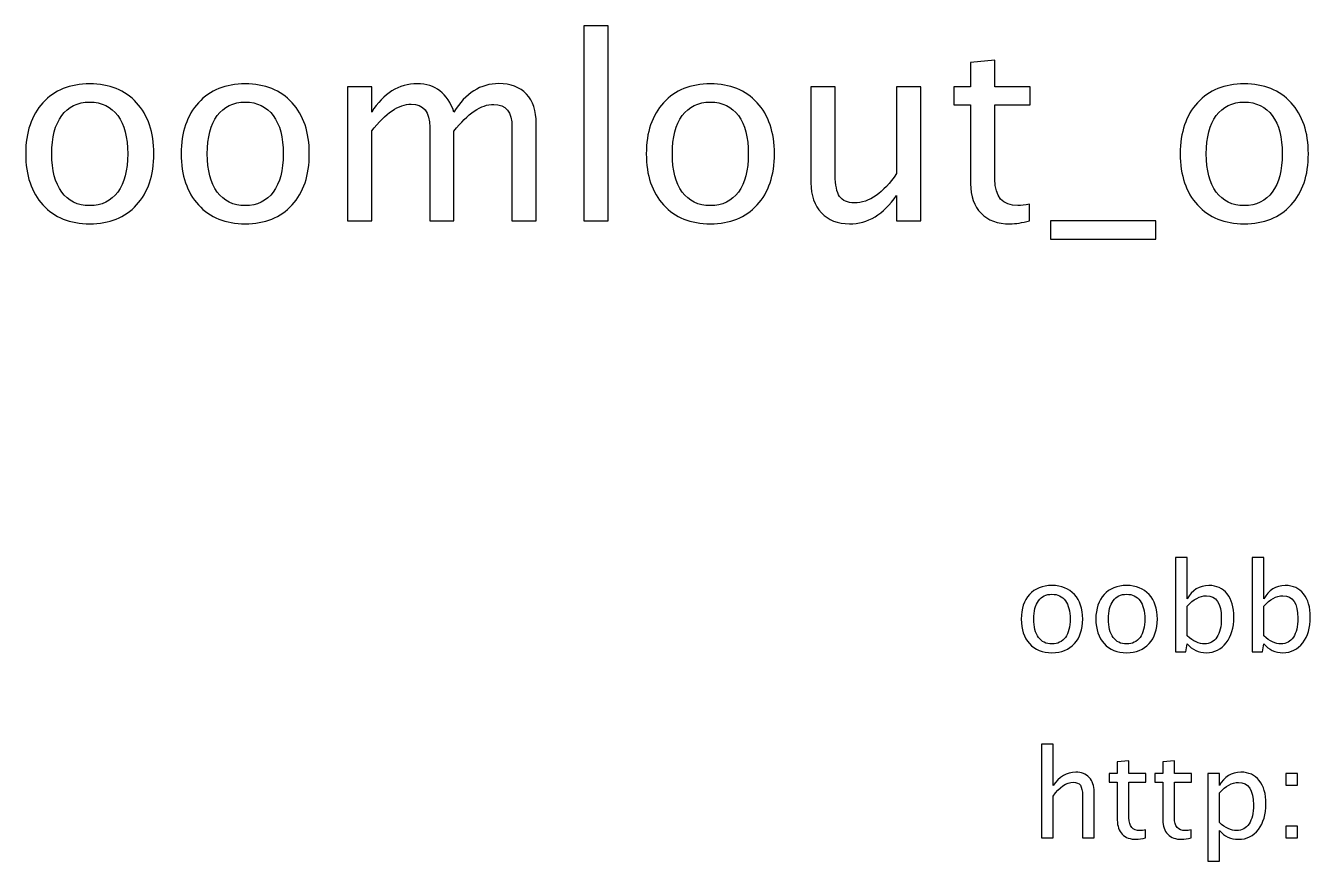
# Model space of a CAD drawing. Header units: centimetres. Extents: x -39.7 to 39.5, y 11.3 to 43.7.
# Drawn here: x -39.7 to -26.28, y 34.97 to 43.71 of the extents above; entities that cross this region are included whole.
import ezdxf

# ---------------------------------------------------------------- set-up
doc = ezdxf.new("R2010")
doc.units = ezdxf.units.CM
doc.header["$MEASUREMENT"] = 0
doc.layers.add('Layer 1', color=7, linetype='Continuous')

msp = doc.modelspace()

# ---------------------------------------------------------------- linework, layer by layer
at = {"layer": 'Layer 1'}
for points, knots in [([(-33.86835, 41.67044), (-33.86835, 41.67044), (-33.86835, 43.71037), (-33.86835, 43.71037), (-33.86835, 43.71037), (-33.86835, 43.71037), (-33.61435, 43.71037), (-33.61435, 43.71037), (-33.61435, 43.71037), (-33.61435, 43.71037), (-33.61435, 41.67044), (-33.61435, 41.67044), (-33.61435, 41.67044), (-33.61435, 41.67044), (-33.86835, 41.67044), (-33.86835, 41.67044)], [0, 0, 0, 0, 0.2, 0.2, 0.2, 0.2, 0.4, 0.4, 0.4, 0.4, 0.6, 0.6, 0.6, 0.6, 1, 1, 1, 1]), ([(-29.20905, 41.67088), (-29.28754, 41.64927), (-29.35589, 41.63869), (-29.41366, 41.63869), (-29.41366, 41.63869), (-29.54331, 41.63869), (-29.64429, 41.67573), (-29.71661, 41.74981), (-29.71661, 41.74981), (-29.78937, 41.8239), (-29.82553, 41.92664), (-29.82553, 42.0585), (-29.82553, 42.0585), (-29.82553, 42.0585), (-29.82553, 42.88223), (-29.82553, 42.88223), (-29.82553, 42.88223), (-29.82553, 42.88223), (-30.00103, 42.88223), (-30.00103, 42.88223), (-30.00103, 42.88223), (-30.00103, 42.88223), (-30.00103, 43.07273), (-30.00103, 43.07273), (-30.00103, 43.07273), (-30.00103, 43.07273), (-29.82553, 43.07273), (-29.82553, 43.07273), (-29.82553, 43.07273), (-29.82553, 43.07273), (-29.82553, 43.32629), (-29.82553, 43.32629), (-29.82553, 43.32629), (-29.82553, 43.32629), (-29.57153, 43.35054), (-29.57153, 43.35054), (-29.57153, 43.35054), (-29.57153, 43.35054), (-29.57153, 43.07273), (-29.57153, 43.07273), (-29.57153, 43.07273), (-29.57153, 43.07273), (-29.20376, 43.07273), (-29.20376, 43.07273), (-29.20376, 43.07273), (-29.20376, 43.07273), (-29.20376, 42.88223), (-29.20376, 42.88223), (-29.20376, 42.88223), (-29.20376, 42.88223), (-29.57153, 42.88223), (-29.57153, 42.88223), (-29.57153, 42.88223), (-29.57153, 42.88223), (-29.57153, 42.10436), (-29.57153, 42.10436), (-29.57153, 42.10436), (-29.57153, 41.92091), (-29.49171, 41.82919), (-29.33252, 41.82919), (-29.33252, 41.82919), (-29.29857, 41.82919), (-29.25756, 41.83492), (-29.20905, 41.84595), (-29.20905, 41.84595), (-29.20905, 41.84595), (-29.20905, 41.67088), (-29.20905, 41.67088)], [0, 0, 0, 0, 0.05555556, 0.05555556, 0.05555556, 0.05555556, 0.11111111, 0.11111111, 0.11111111, 0.11111111, 0.16666667, 0.16666667, 0.16666667, 0.16666667, 0.22222222, 0.22222222, 0.22222222, 0.22222222, 0.27777778, 0.27777778, 0.27777778, 0.27777778, 0.33333333, 0.33333333, 0.33333333, 0.33333333, 0.38888889, 0.38888889, 0.38888889, 0.38888889, 0.44444444, 0.44444444, 0.44444444, 0.44444444, 0.5, 0.5, 0.5, 0.5, 0.55555556, 0.55555556, 0.55555556, 0.55555556, 0.61111111, 0.61111111, 0.61111111, 0.61111111, 0.66666667, 0.66666667, 0.66666667, 0.66666667, 0.72222222, 0.72222222, 0.72222222, 0.72222222, 0.77777778, 0.77777778, 0.77777778, 0.77777778, 0.83333333, 0.83333333, 0.83333333, 0.83333333, 0.88888889, 0.88888889, 0.88888889, 0.88888889, 1, 1, 1, 1]), ([(-39.03124, 41.63869), (-39.23717, 41.63869), (-39.40033, 41.70439), (-39.52028, 41.8358), (-39.52028, 41.8358), (-39.64066, 41.96721), (-39.70064, 42.14581), (-39.70064, 42.37114), (-39.70064, 42.37114), (-39.70064, 42.59604), (-39.64066, 42.77419), (-39.52028, 42.90516), (-39.52028, 42.90516), (-39.40033, 43.03613), (-39.23717, 43.10183), (-39.03124, 43.10183), (-39.03124, 43.10183), (-38.82531, 43.10183), (-38.66215, 43.03613), (-38.5422, 42.90516), (-38.5422, 42.90516), (-38.42182, 42.77419), (-38.36185, 42.59604), (-38.36185, 42.37114), (-38.36185, 42.37114), (-38.36185, 42.14581), (-38.42182, 41.96721), (-38.5422, 41.8358), (-38.5422, 41.8358), (-38.66215, 41.70439), (-38.82531, 41.63869), (-39.03124, 41.63869)], [0, 0, 0, 0, 0.11111111, 0.11111111, 0.11111111, 0.11111111, 0.22222222, 0.22222222, 0.22222222, 0.22222222, 0.33333333, 0.33333333, 0.33333333, 0.33333333, 0.44444444, 0.44444444, 0.44444444, 0.44444444, 0.55555556, 0.55555556, 0.55555556, 0.55555556, 0.66666667, 0.66666667, 0.66666667, 0.66666667, 0.77777778, 0.77777778, 0.77777778, 0.77777778, 1, 1, 1, 1]), ([(-37.40582, 41.63869), (-37.61175, 41.63869), (-37.77491, 41.70439), (-37.89486, 41.8358), (-37.89486, 41.8358), (-38.01524, 41.96721), (-38.07522, 42.14581), (-38.07522, 42.37114), (-38.07522, 42.37114), (-38.07522, 42.59604), (-38.01524, 42.77419), (-37.89486, 42.90516), (-37.89486, 42.90516), (-37.77491, 43.03613), (-37.61175, 43.10183), (-37.40582, 43.10183), (-37.40582, 43.10183), (-37.19989, 43.10183), (-37.03673, 43.03613), (-36.91678, 42.90516), (-36.91678, 42.90516), (-36.7964, 42.77419), (-36.73643, 42.59604), (-36.73643, 42.37114), (-36.73643, 42.37114), (-36.73643, 42.14581), (-36.7964, 41.96721), (-36.91678, 41.8358), (-36.91678, 41.8358), (-37.03673, 41.70439), (-37.19989, 41.63869), (-37.40582, 41.63869)], [0, 0, 0, 0, 0.11111111, 0.11111111, 0.11111111, 0.11111111, 0.22222222, 0.22222222, 0.22222222, 0.22222222, 0.33333333, 0.33333333, 0.33333333, 0.33333333, 0.44444444, 0.44444444, 0.44444444, 0.44444444, 0.55555556, 0.55555556, 0.55555556, 0.55555556, 0.66666667, 0.66666667, 0.66666667, 0.66666667, 0.77777778, 0.77777778, 0.77777778, 0.77777778, 1, 1, 1, 1]), ([(-36.33867, 41.67044), (-36.33867, 41.67044), (-36.33867, 43.07273), (-36.33867, 43.07273), (-36.33867, 43.07273), (-36.33867, 43.07273), (-36.08467, 43.07273), (-36.08467, 43.07273), (-36.08467, 43.07273), (-36.08467, 43.07273), (-36.08467, 42.80771), (-36.08467, 42.80771), (-36.08467, 42.80771), (-35.96076, 43.00394), (-35.80201, 43.10183), (-35.60754, 43.10183), (-35.60754, 43.10183), (-35.42013, 43.10183), (-35.29269, 43.00394), (-35.22478, 42.80771), (-35.22478, 42.80771), (-35.10439, 43.0057), (-34.9474, 43.10448), (-34.7547, 43.10448), (-34.7547, 43.10448), (-34.63167, 43.10448), (-34.53598, 43.06832), (-34.46763, 42.99556), (-34.46763, 42.99556), (-34.39928, 42.9228), (-34.36488, 42.82094), (-34.36488, 42.68997), (-34.36488, 42.68997), (-34.36488, 42.68997), (-34.36488, 41.67044), (-34.36488, 41.67044), (-34.36488, 41.67044), (-34.36488, 41.67044), (-34.61888, 41.67044), (-34.61888, 41.67044), (-34.61888, 41.67044), (-34.61888, 41.67044), (-34.61888, 42.64807), (-34.61888, 42.64807), (-34.61888, 42.64807), (-34.61888, 42.80771), (-34.68238, 42.88752), (-34.80938, 42.88752), (-34.80938, 42.88752), (-34.94123, 42.88752), (-35.0797, 42.79448), (-35.22478, 42.60795), (-35.22478, 42.60795), (-35.22478, 42.60795), (-35.22478, 41.67044), (-35.22478, 41.67044), (-35.22478, 41.67044), (-35.22478, 41.67044), (-35.47878, 41.67044), (-35.47878, 41.67044), (-35.47878, 41.67044), (-35.47878, 41.67044), (-35.47878, 42.64896), (-35.47878, 42.64896), (-35.47878, 42.64896), (-35.47878, 42.80991), (-35.54316, 42.89017), (-35.67236, 42.89017), (-35.67236, 42.89017), (-35.80068, 42.89017), (-35.93827, 42.79668), (-36.08467, 42.60927), (-36.08467, 42.60927), (-36.08467, 42.60927), (-36.08467, 41.67044), (-36.08467, 41.67044), (-36.08467, 41.67044), (-36.08467, 41.67044), (-36.33867, 41.67044), (-36.33867, 41.67044)], [0, 0, 0, 0, 0.04761905, 0.04761905, 0.04761905, 0.04761905, 0.0952381, 0.0952381, 0.0952381, 0.0952381, 0.14285714, 0.14285714, 0.14285714, 0.14285714, 0.19047619, 0.19047619, 0.19047619, 0.19047619, 0.23809524, 0.23809524, 0.23809524, 0.23809524, 0.28571429, 0.28571429, 0.28571429, 0.28571429, 0.33333333, 0.33333333, 0.33333333, 0.33333333, 0.38095238, 0.38095238, 0.38095238, 0.38095238, 0.42857143, 0.42857143, 0.42857143, 0.42857143, 0.47619048, 0.47619048, 0.47619048, 0.47619048, 0.52380952, 0.52380952, 0.52380952, 0.52380952, 0.57142857, 0.57142857, 0.57142857, 0.57142857, 0.61904762, 0.61904762, 0.61904762, 0.61904762, 0.66666667, 0.66666667, 0.66666667, 0.66666667, 0.71428571, 0.71428571, 0.71428571, 0.71428571, 0.76190476, 0.76190476, 0.76190476, 0.76190476, 0.80952381, 0.80952381, 0.80952381, 0.80952381, 0.85714286, 0.85714286, 0.85714286, 0.85714286, 0.9047619, 0.9047619, 0.9047619, 0.9047619, 1, 1, 1, 1]), ([(-32.54544, 41.63869), (-32.75137, 41.63869), (-32.91453, 41.70439), (-33.03448, 41.8358), (-33.03448, 41.8358), (-33.15486, 41.96721), (-33.21484, 42.14581), (-33.21484, 42.37114), (-33.21484, 42.37114), (-33.21484, 42.59604), (-33.15486, 42.77419), (-33.03448, 42.90516), (-33.03448, 42.90516), (-32.91453, 43.03613), (-32.75137, 43.10183), (-32.54544, 43.10183), (-32.54544, 43.10183), (-32.33951, 43.10183), (-32.17635, 43.03613), (-32.0564, 42.90516), (-32.0564, 42.90516), (-31.93602, 42.77419), (-31.87605, 42.59604), (-31.87605, 42.37114), (-31.87605, 42.37114), (-31.87605, 42.14581), (-31.93602, 41.96721), (-32.0564, 41.8358), (-32.0564, 41.8358), (-32.17635, 41.70439), (-32.33951, 41.63869), (-32.54544, 41.63869)], [0, 0, 0, 0, 0.11111111, 0.11111111, 0.11111111, 0.11111111, 0.22222222, 0.22222222, 0.22222222, 0.22222222, 0.33333333, 0.33333333, 0.33333333, 0.33333333, 0.44444444, 0.44444444, 0.44444444, 0.44444444, 0.55555556, 0.55555556, 0.55555556, 0.55555556, 0.66666667, 0.66666667, 0.66666667, 0.66666667, 0.77777778, 0.77777778, 0.77777778, 0.77777778, 1, 1, 1, 1]), ([(-26.96539, 41.63869), (-27.17132, 41.63869), (-27.33448, 41.70439), (-27.45443, 41.8358), (-27.45443, 41.8358), (-27.57481, 41.96721), (-27.63479, 42.14581), (-27.63479, 42.37114), (-27.63479, 42.37114), (-27.63479, 42.59604), (-27.57481, 42.77419), (-27.45443, 42.90516), (-27.45443, 42.90516), (-27.33448, 43.03613), (-27.17132, 43.10183), (-26.96539, 43.10183), (-26.96539, 43.10183), (-26.75946, 43.10183), (-26.5963, 43.03613), (-26.47635, 42.90516), (-26.47635, 42.90516), (-26.35597, 42.77419), (-26.296, 42.59604), (-26.296, 42.37114), (-26.296, 42.37114), (-26.296, 42.14581), (-26.35597, 41.96721), (-26.47635, 41.8358), (-26.47635, 41.8358), (-26.5963, 41.70439), (-26.75946, 41.63869), (-26.96539, 41.63869)], [0, 0, 0, 0, 0.11111111, 0.11111111, 0.11111111, 0.11111111, 0.22222222, 0.22222222, 0.22222222, 0.22222222, 0.33333333, 0.33333333, 0.33333333, 0.33333333, 0.44444444, 0.44444444, 0.44444444, 0.44444444, 0.55555556, 0.55555556, 0.55555556, 0.55555556, 0.66666667, 0.66666667, 0.66666667, 0.66666667, 0.77777778, 0.77777778, 0.77777778, 0.77777778, 1, 1, 1, 1]), ([(-30.59987, 41.67044), (-30.59987, 41.67044), (-30.59987, 41.93414), (-30.59987, 41.93414), (-30.59987, 41.93414), (-30.73525, 41.73703), (-30.89974, 41.63869), (-31.09288, 41.63869), (-31.09288, 41.63869), (-31.21547, 41.63869), (-31.31293, 41.67705), (-31.38525, 41.75422), (-31.38525, 41.75422), (-31.45801, 41.83139), (-31.49417, 41.93502), (-31.49417, 42.06599), (-31.49417, 42.06599), (-31.49417, 42.06599), (-31.49417, 43.07273), (-31.49417, 43.07273), (-31.49417, 43.07273), (-31.49417, 43.07273), (-31.24017, 43.07273), (-31.24017, 43.07273), (-31.24017, 43.07273), (-31.24017, 43.07273), (-31.24017, 42.14889), (-31.24017, 42.14889), (-31.24017, 42.14889), (-31.24017, 42.0435), (-31.22473, 41.96898), (-31.1943, 41.92488), (-31.1943, 41.92488), (-31.16344, 41.88034), (-31.11228, 41.85829), (-31.04041, 41.85829), (-31.04041, 41.85829), (-30.88518, 41.85829), (-30.7379, 41.96016), (-30.59987, 42.16433), (-30.59987, 42.16433), (-30.59987, 42.16433), (-30.59987, 43.07273), (-30.59987, 43.07273), (-30.59987, 43.07273), (-30.59987, 43.07273), (-30.34588, 43.07273), (-30.34588, 43.07273), (-30.34588, 43.07273), (-30.34588, 43.07273), (-30.34588, 41.67044), (-30.34588, 41.67044), (-30.34588, 41.67044), (-30.34588, 41.67044), (-30.59987, 41.67044), (-30.59987, 41.67044)], [0, 0, 0, 0, 0.06666667, 0.06666667, 0.06666667, 0.06666667, 0.13333333, 0.13333333, 0.13333333, 0.13333333, 0.2, 0.2, 0.2, 0.2, 0.26666667, 0.26666667, 0.26666667, 0.26666667, 0.33333333, 0.33333333, 0.33333333, 0.33333333, 0.4, 0.4, 0.4, 0.4, 0.46666667, 0.46666667, 0.46666667, 0.46666667, 0.53333333, 0.53333333, 0.53333333, 0.53333333, 0.6, 0.6, 0.6, 0.6, 0.66666667, 0.66666667, 0.66666667, 0.66666667, 0.73333333, 0.73333333, 0.73333333, 0.73333333, 0.8, 0.8, 0.8, 0.8, 0.86666667, 0.86666667, 0.86666667, 0.86666667, 1, 1, 1, 1]), ([(-39.03168, 41.82919), (-38.906, 41.82919), (-38.80811, 41.87637), (-38.73844, 41.97118), (-38.73844, 41.97118), (-38.6692, 42.06555), (-38.63437, 42.19917), (-38.63437, 42.37114), (-38.63437, 42.37114), (-38.63437, 42.54268), (-38.6692, 42.67586), (-38.73844, 42.77022), (-38.73844, 42.77022), (-38.80811, 42.86415), (-38.906, 42.91133), (-39.03168, 42.91133), (-39.03168, 42.91133), (-39.1578, 42.91133), (-39.25569, 42.86415), (-39.32449, 42.77022), (-39.32449, 42.77022), (-39.39372, 42.67586), (-39.42811, 42.54268), (-39.42811, 42.37114), (-39.42811, 42.37114), (-39.42811, 42.19917), (-39.39372, 42.06555), (-39.32449, 41.97118), (-39.32449, 41.97118), (-39.25569, 41.87637), (-39.1578, 41.82919), (-39.03168, 41.82919)], [0, 0, 0, 0, 0.11111111, 0.11111111, 0.11111111, 0.11111111, 0.22222222, 0.22222222, 0.22222222, 0.22222222, 0.33333333, 0.33333333, 0.33333333, 0.33333333, 0.44444444, 0.44444444, 0.44444444, 0.44444444, 0.55555556, 0.55555556, 0.55555556, 0.55555556, 0.66666667, 0.66666667, 0.66666667, 0.66666667, 0.77777778, 0.77777778, 0.77777778, 0.77777778, 1, 1, 1, 1]), ([(-37.40626, 41.82919), (-37.28058, 41.82919), (-37.18269, 41.87637), (-37.11302, 41.97118), (-37.11302, 41.97118), (-37.04378, 42.06555), (-37.00895, 42.19917), (-37.00895, 42.37114), (-37.00895, 42.37114), (-37.00895, 42.54268), (-37.04378, 42.67586), (-37.11302, 42.77022), (-37.11302, 42.77022), (-37.18269, 42.86415), (-37.28058, 42.91133), (-37.40626, 42.91133), (-37.40626, 42.91133), (-37.53238, 42.91133), (-37.63027, 42.86415), (-37.69907, 42.77022), (-37.69907, 42.77022), (-37.7683, 42.67586), (-37.80269, 42.54268), (-37.80269, 42.37114), (-37.80269, 42.37114), (-37.80269, 42.19917), (-37.7683, 42.06555), (-37.69907, 41.97118), (-37.69907, 41.97118), (-37.63027, 41.87637), (-37.53238, 41.82919), (-37.40626, 41.82919)], [0, 0, 0, 0, 0.11111111, 0.11111111, 0.11111111, 0.11111111, 0.22222222, 0.22222222, 0.22222222, 0.22222222, 0.33333333, 0.33333333, 0.33333333, 0.33333333, 0.44444444, 0.44444444, 0.44444444, 0.44444444, 0.55555556, 0.55555556, 0.55555556, 0.55555556, 0.66666667, 0.66666667, 0.66666667, 0.66666667, 0.77777778, 0.77777778, 0.77777778, 0.77777778, 1, 1, 1, 1]), ([(-32.54588, 41.82919), (-32.4202, 41.82919), (-32.32231, 41.87637), (-32.25264, 41.97118), (-32.25264, 41.97118), (-32.1834, 42.06555), (-32.14857, 42.19917), (-32.14857, 42.37114), (-32.14857, 42.37114), (-32.14857, 42.54268), (-32.1834, 42.67586), (-32.25264, 42.77022), (-32.25264, 42.77022), (-32.32231, 42.86415), (-32.4202, 42.91133), (-32.54588, 42.91133), (-32.54588, 42.91133), (-32.672, 42.91133), (-32.76989, 42.86415), (-32.83869, 42.77022), (-32.83869, 42.77022), (-32.90792, 42.67586), (-32.94231, 42.54268), (-32.94231, 42.37114), (-32.94231, 42.37114), (-32.94231, 42.19917), (-32.90792, 42.06555), (-32.83869, 41.97118), (-32.83869, 41.97118), (-32.76989, 41.87637), (-32.672, 41.82919), (-32.54588, 41.82919)], [0, 0, 0, 0, 0.11111111, 0.11111111, 0.11111111, 0.11111111, 0.22222222, 0.22222222, 0.22222222, 0.22222222, 0.33333333, 0.33333333, 0.33333333, 0.33333333, 0.44444444, 0.44444444, 0.44444444, 0.44444444, 0.55555556, 0.55555556, 0.55555556, 0.55555556, 0.66666667, 0.66666667, 0.66666667, 0.66666667, 0.77777778, 0.77777778, 0.77777778, 0.77777778, 1, 1, 1, 1]), ([(-26.96583, 41.82919), (-26.84015, 41.82919), (-26.74226, 41.87637), (-26.67259, 41.97118), (-26.67259, 41.97118), (-26.60335, 42.06555), (-26.56852, 42.19917), (-26.56852, 42.37114), (-26.56852, 42.37114), (-26.56852, 42.54268), (-26.60335, 42.67586), (-26.67259, 42.77022), (-26.67259, 42.77022), (-26.74226, 42.86415), (-26.84015, 42.91133), (-26.96583, 42.91133), (-26.96583, 42.91133), (-27.09195, 42.91133), (-27.18984, 42.86415), (-27.25864, 42.77022), (-27.25864, 42.77022), (-27.32787, 42.67586), (-27.36226, 42.54268), (-27.36226, 42.37114), (-27.36226, 42.37114), (-27.36226, 42.19917), (-27.32787, 42.06555), (-27.25864, 41.97118), (-27.25864, 41.97118), (-27.18984, 41.87637), (-27.09195, 41.82919), (-26.96583, 41.82919)], [0, 0, 0, 0, 0.11111111, 0.11111111, 0.11111111, 0.11111111, 0.22222222, 0.22222222, 0.22222222, 0.22222222, 0.33333333, 0.33333333, 0.33333333, 0.33333333, 0.44444444, 0.44444444, 0.44444444, 0.44444444, 0.55555556, 0.55555556, 0.55555556, 0.55555556, 0.66666667, 0.66666667, 0.66666667, 0.66666667, 0.77777778, 0.77777778, 0.77777778, 0.77777778, 1, 1, 1, 1]), ([(-28.98945, 41.47994), (-28.98945, 41.47994), (-28.98945, 41.67044), (-28.98945, 41.67044), (-28.98945, 41.67044), (-28.98945, 41.67044), (-27.88878, 41.67044), (-27.88878, 41.67044), (-27.88878, 41.67044), (-27.88878, 41.67044), (-27.88878, 41.47994), (-27.88878, 41.47994), (-27.88878, 41.47994), (-27.88878, 41.47994), (-28.98945, 41.47994), (-28.98945, 41.47994)], [0, 0, 0, 0, 0.2, 0.2, 0.2, 0.2, 0.4, 0.4, 0.4, 0.4, 0.6, 0.6, 0.6, 0.6, 1, 1, 1, 1]), ([(-27.68315, 37.16282), (-27.68315, 37.16282), (-27.68315, 38.14961), (-27.68315, 38.14961), (-27.68315, 38.14961), (-27.68315, 38.14961), (-27.56123, 38.14961), (-27.56123, 38.14961), (-27.56123, 38.14961), (-27.56123, 38.14961), (-27.56123, 37.71633), (-27.56123, 37.71633), (-27.56123, 37.71633), (-27.51128, 37.81052), (-27.43613, 37.85751), (-27.33602, 37.85751), (-27.33602, 37.85751), (-27.25495, 37.85751), (-27.19124, 37.82809), (-27.14467, 37.76903), (-27.14467, 37.76903), (-27.0981, 37.70998), (-27.07482, 37.62933), (-27.07482, 37.5271), (-27.07482, 37.5271), (-27.07482, 37.41576), (-27.10128, 37.3258), (-27.15398, 37.25765), (-27.15398, 37.25765), (-27.20669, 37.18928), (-27.27611, 37.1552), (-27.36205, 37.1552), (-27.36205, 37.1552), (-27.44185, 37.1552), (-27.50831, 37.18568), (-27.56123, 37.24685), (-27.56123, 37.24685), (-27.56123, 37.24685), (-27.57605, 37.16282), (-27.57605, 37.16282), (-27.57605, 37.16282), (-27.57605, 37.16282), (-27.68315, 37.16282), (-27.68315, 37.16282)], [0, 0, 0, 0, 0.08333333, 0.08333333, 0.08333333, 0.08333333, 0.16666667, 0.16666667, 0.16666667, 0.16666667, 0.25, 0.25, 0.25, 0.25, 0.33333333, 0.33333333, 0.33333333, 0.33333333, 0.41666667, 0.41666667, 0.41666667, 0.41666667, 0.5, 0.5, 0.5, 0.5, 0.58333333, 0.58333333, 0.58333333, 0.58333333, 0.66666667, 0.66666667, 0.66666667, 0.66666667, 0.75, 0.75, 0.75, 0.75, 0.83333333, 0.83333333, 0.83333333, 0.83333333, 1, 1, 1, 1]), ([(-26.8839, 37.16282), (-26.8839, 37.16282), (-26.8839, 38.14961), (-26.8839, 38.14961), (-26.8839, 38.14961), (-26.8839, 38.14961), (-26.76198, 38.14961), (-26.76198, 38.14961), (-26.76198, 38.14961), (-26.76198, 38.14961), (-26.76198, 37.71633), (-26.76198, 37.71633), (-26.76198, 37.71633), (-26.71203, 37.81052), (-26.63688, 37.85751), (-26.53677, 37.85751), (-26.53677, 37.85751), (-26.4557, 37.85751), (-26.39199, 37.82809), (-26.34542, 37.76903), (-26.34542, 37.76903), (-26.29885, 37.70998), (-26.27557, 37.62933), (-26.27557, 37.5271), (-26.27557, 37.5271), (-26.27557, 37.41576), (-26.30203, 37.3258), (-26.35473, 37.25765), (-26.35473, 37.25765), (-26.40744, 37.18928), (-26.47686, 37.1552), (-26.5628, 37.1552), (-26.5628, 37.1552), (-26.6426, 37.1552), (-26.70906, 37.18568), (-26.76198, 37.24685), (-26.76198, 37.24685), (-26.76198, 37.24685), (-26.7768, 37.16282), (-26.7768, 37.16282), (-26.7768, 37.16282), (-26.7768, 37.16282), (-26.8839, 37.16282), (-26.8839, 37.16282)], [0, 0, 0, 0, 0.08333333, 0.08333333, 0.08333333, 0.08333333, 0.16666667, 0.16666667, 0.16666667, 0.16666667, 0.25, 0.25, 0.25, 0.25, 0.33333333, 0.33333333, 0.33333333, 0.33333333, 0.41666667, 0.41666667, 0.41666667, 0.41666667, 0.5, 0.5, 0.5, 0.5, 0.58333333, 0.58333333, 0.58333333, 0.58333333, 0.66666667, 0.66666667, 0.66666667, 0.66666667, 0.75, 0.75, 0.75, 0.75, 0.83333333, 0.83333333, 0.83333333, 0.83333333, 1, 1, 1, 1]), ([(-28.97558, 37.1552), (-29.07443, 37.1552), (-29.15274, 37.18674), (-29.21032, 37.24982), (-29.21032, 37.24982), (-29.2681, 37.31289), (-29.29689, 37.39862), (-29.29689, 37.50678), (-29.29689, 37.50678), (-29.29689, 37.61473), (-29.2681, 37.70024), (-29.21032, 37.76311), (-29.21032, 37.76311), (-29.15274, 37.82597), (-29.07443, 37.85751), (-28.97558, 37.85751), (-28.97558, 37.85751), (-28.87673, 37.85751), (-28.79841, 37.82597), (-28.74084, 37.76311), (-28.74084, 37.76311), (-28.68306, 37.70024), (-28.65427, 37.61473), (-28.65427, 37.50678), (-28.65427, 37.50678), (-28.65427, 37.39862), (-28.68306, 37.31289), (-28.74084, 37.24982), (-28.74084, 37.24982), (-28.79841, 37.18674), (-28.87673, 37.1552), (-28.97558, 37.1552)], [0, 0, 0, 0, 0.11111111, 0.11111111, 0.11111111, 0.11111111, 0.22222222, 0.22222222, 0.22222222, 0.22222222, 0.33333333, 0.33333333, 0.33333333, 0.33333333, 0.44444444, 0.44444444, 0.44444444, 0.44444444, 0.55555556, 0.55555556, 0.55555556, 0.55555556, 0.66666667, 0.66666667, 0.66666667, 0.66666667, 0.77777778, 0.77777778, 0.77777778, 0.77777778, 1, 1, 1, 1]), ([(-28.97579, 37.24664), (-28.91547, 37.24664), (-28.86848, 37.26929), (-28.83503, 37.3148), (-28.83503, 37.3148), (-28.8018, 37.36009), (-28.78508, 37.42423), (-28.78508, 37.50678), (-28.78508, 37.50678), (-28.78508, 37.58912), (-28.8018, 37.65304), (-28.83503, 37.69834), (-28.83503, 37.69834), (-28.86848, 37.74342), (-28.91547, 37.76607), (-28.97579, 37.76607), (-28.97579, 37.76607), (-29.03633, 37.76607), (-29.08332, 37.74342), (-29.11634, 37.69834), (-29.11634, 37.69834), (-29.14957, 37.65304), (-29.16608, 37.58912), (-29.16608, 37.50678), (-29.16608, 37.50678), (-29.16608, 37.42423), (-29.14957, 37.36009), (-29.11634, 37.3148), (-29.11634, 37.3148), (-29.08332, 37.26929), (-29.03633, 37.24664), (-28.97579, 37.24664)], [0, 0, 0, 0, 0.11111111, 0.11111111, 0.11111111, 0.11111111, 0.22222222, 0.22222222, 0.22222222, 0.22222222, 0.33333333, 0.33333333, 0.33333333, 0.33333333, 0.44444444, 0.44444444, 0.44444444, 0.44444444, 0.55555556, 0.55555556, 0.55555556, 0.55555556, 0.66666667, 0.66666667, 0.66666667, 0.66666667, 0.77777778, 0.77777778, 0.77777778, 0.77777778, 1, 1, 1, 1]), ([(-28.19538, 37.1552), (-28.29423, 37.1552), (-28.37254, 37.18674), (-28.43012, 37.24982), (-28.43012, 37.24982), (-28.4879, 37.31289), (-28.51669, 37.39862), (-28.51669, 37.50678), (-28.51669, 37.50678), (-28.51669, 37.61473), (-28.4879, 37.70024), (-28.43012, 37.76311), (-28.43012, 37.76311), (-28.37254, 37.82597), (-28.29423, 37.85751), (-28.19538, 37.85751), (-28.19538, 37.85751), (-28.09653, 37.85751), (-28.01821, 37.82597), (-27.96064, 37.76311), (-27.96064, 37.76311), (-27.90286, 37.70024), (-27.87407, 37.61473), (-27.87407, 37.50678), (-27.87407, 37.50678), (-27.87407, 37.39862), (-27.90286, 37.31289), (-27.96064, 37.24982), (-27.96064, 37.24982), (-28.01821, 37.18674), (-28.09653, 37.1552), (-28.19538, 37.1552)], [0, 0, 0, 0, 0.11111111, 0.11111111, 0.11111111, 0.11111111, 0.22222222, 0.22222222, 0.22222222, 0.22222222, 0.33333333, 0.33333333, 0.33333333, 0.33333333, 0.44444444, 0.44444444, 0.44444444, 0.44444444, 0.55555556, 0.55555556, 0.55555556, 0.55555556, 0.66666667, 0.66666667, 0.66666667, 0.66666667, 0.77777778, 0.77777778, 0.77777778, 0.77777778, 1, 1, 1, 1]), ([(-28.19559, 37.24664), (-28.13527, 37.24664), (-28.08828, 37.26929), (-28.05483, 37.3148), (-28.05483, 37.3148), (-28.0216, 37.36009), (-28.00488, 37.42423), (-28.00488, 37.50678), (-28.00488, 37.50678), (-28.00488, 37.58912), (-28.0216, 37.65304), (-28.05483, 37.69834), (-28.05483, 37.69834), (-28.08828, 37.74342), (-28.13527, 37.76607), (-28.19559, 37.76607), (-28.19559, 37.76607), (-28.25613, 37.76607), (-28.30312, 37.74342), (-28.33614, 37.69834), (-28.33614, 37.69834), (-28.36937, 37.65304), (-28.38588, 37.58912), (-28.38588, 37.50678), (-28.38588, 37.50678), (-28.38588, 37.42423), (-28.36937, 37.36009), (-28.33614, 37.3148), (-28.33614, 37.3148), (-28.30312, 37.26929), (-28.25613, 37.24664), (-28.19559, 37.24664)], [0, 0, 0, 0, 0.11111111, 0.11111111, 0.11111111, 0.11111111, 0.22222222, 0.22222222, 0.22222222, 0.22222222, 0.33333333, 0.33333333, 0.33333333, 0.33333333, 0.44444444, 0.44444444, 0.44444444, 0.44444444, 0.55555556, 0.55555556, 0.55555556, 0.55555556, 0.66666667, 0.66666667, 0.66666667, 0.66666667, 0.77777778, 0.77777778, 0.77777778, 0.77777778, 1, 1, 1, 1]), ([(-27.56123, 37.33088), (-27.49836, 37.27479), (-27.43846, 37.24664), (-27.38152, 37.24664), (-27.38152, 37.24664), (-27.32543, 37.24664), (-27.28204, 37.27014), (-27.25156, 37.31691), (-27.25156, 37.31691), (-27.22087, 37.36369), (-27.20563, 37.42952), (-27.20563, 37.51461), (-27.20563, 37.51461), (-27.20563, 37.67209), (-27.2577, 37.75083), (-27.36184, 37.75083), (-27.36184, 37.75083), (-27.43, 37.75083), (-27.49646, 37.714), (-27.56123, 37.64013), (-27.56123, 37.64013), (-27.56123, 37.64013), (-27.56123, 37.33088), (-27.56123, 37.33088)], [0, 0, 0, 0, 0.14285714, 0.14285714, 0.14285714, 0.14285714, 0.28571429, 0.28571429, 0.28571429, 0.28571429, 0.42857143, 0.42857143, 0.42857143, 0.42857143, 0.57142857, 0.57142857, 0.57142857, 0.57142857, 0.71428571, 0.71428571, 0.71428571, 0.71428571, 1, 1, 1, 1]), ([(-26.76198, 37.33088), (-26.69911, 37.27479), (-26.63921, 37.24664), (-26.58227, 37.24664), (-26.58227, 37.24664), (-26.52618, 37.24664), (-26.48279, 37.27014), (-26.45231, 37.31691), (-26.45231, 37.31691), (-26.42162, 37.36369), (-26.40638, 37.42952), (-26.40638, 37.51461), (-26.40638, 37.51461), (-26.40638, 37.67209), (-26.45845, 37.75083), (-26.56259, 37.75083), (-26.56259, 37.75083), (-26.63075, 37.75083), (-26.69721, 37.714), (-26.76198, 37.64013), (-26.76198, 37.64013), (-26.76198, 37.64013), (-26.76198, 37.33088), (-26.76198, 37.33088)], [0, 0, 0, 0, 0.14285714, 0.14285714, 0.14285714, 0.14285714, 0.28571429, 0.28571429, 0.28571429, 0.28571429, 0.42857143, 0.42857143, 0.42857143, 0.42857143, 0.57142857, 0.57142857, 0.57142857, 0.57142857, 0.71428571, 0.71428571, 0.71428571, 0.71428571, 1, 1, 1, 1]), ([(-29.08567, 35.21887), (-29.08567, 35.21887), (-29.08567, 36.19804), (-29.08567, 36.19804), (-29.08567, 36.19804), (-29.08567, 36.19804), (-28.96375, 36.19804), (-28.96375, 36.19804), (-28.96375, 36.19804), (-28.96375, 36.19804), (-28.96375, 35.76476), (-28.96375, 35.76476), (-28.96375, 35.76476), (-28.89919, 35.85895), (-28.82003, 35.90594), (-28.72647, 35.90594), (-28.72647, 35.90594), (-28.66763, 35.90594), (-28.62085, 35.88753), (-28.58635, 35.85048), (-28.58635, 35.85048), (-28.55185, 35.81365), (-28.53449, 35.76391), (-28.53449, 35.70168), (-28.53449, 35.70168), (-28.53449, 35.70168), (-28.53449, 35.21887), (-28.53449, 35.21887), (-28.53449, 35.21887), (-28.53449, 35.21887), (-28.65641, 35.21887), (-28.65641, 35.21887), (-28.65641, 35.21887), (-28.65641, 35.21887), (-28.65641, 35.66189), (-28.65641, 35.66189), (-28.65641, 35.66189), (-28.65641, 35.71184), (-28.66382, 35.7474), (-28.67842, 35.76857), (-28.67842, 35.76857), (-28.69324, 35.78995), (-28.71758, 35.80053), (-28.75166, 35.80053), (-28.75166, 35.80053), (-28.82659, 35.80053), (-28.89729, 35.75164), (-28.96375, 35.65385), (-28.96375, 35.65385), (-28.96375, 35.65385), (-28.96375, 35.21887), (-28.96375, 35.21887), (-28.96375, 35.21887), (-28.96375, 35.21887), (-29.08567, 35.21887), (-29.08567, 35.21887)], [0, 0, 0, 0, 0.06666667, 0.06666667, 0.06666667, 0.06666667, 0.13333333, 0.13333333, 0.13333333, 0.13333333, 0.2, 0.2, 0.2, 0.2, 0.26666667, 0.26666667, 0.26666667, 0.26666667, 0.33333333, 0.33333333, 0.33333333, 0.33333333, 0.4, 0.4, 0.4, 0.4, 0.46666667, 0.46666667, 0.46666667, 0.46666667, 0.53333333, 0.53333333, 0.53333333, 0.53333333, 0.6, 0.6, 0.6, 0.6, 0.66666667, 0.66666667, 0.66666667, 0.66666667, 0.73333333, 0.73333333, 0.73333333, 0.73333333, 0.8, 0.8, 0.8, 0.8, 0.86666667, 0.86666667, 0.86666667, 0.86666667, 1, 1, 1, 1]), ([(-27.99643, 35.21908), (-28.03411, 35.20871), (-28.06691, 35.20363), (-28.09464, 35.20363), (-28.09464, 35.20363), (-28.15687, 35.20363), (-28.20534, 35.22141), (-28.24006, 35.25697), (-28.24006, 35.25697), (-28.27498, 35.29253), (-28.29234, 35.34185), (-28.29234, 35.40514), (-28.29234, 35.40514), (-28.29234, 35.40514), (-28.29234, 35.80053), (-28.29234, 35.80053), (-28.29234, 35.80053), (-28.29234, 35.80053), (-28.37658, 35.80053), (-28.37658, 35.80053), (-28.37658, 35.80053), (-28.37658, 35.80053), (-28.37658, 35.89197), (-28.37658, 35.89197), (-28.37658, 35.89197), (-28.37658, 35.89197), (-28.29234, 35.89197), (-28.29234, 35.89197), (-28.29234, 35.89197), (-28.29234, 35.89197), (-28.29234, 36.01368), (-28.29234, 36.01368), (-28.29234, 36.01368), (-28.29234, 36.01368), (-28.17042, 36.02532), (-28.17042, 36.02532), (-28.17042, 36.02532), (-28.17042, 36.02532), (-28.17042, 35.89197), (-28.17042, 35.89197), (-28.17042, 35.89197), (-28.17042, 35.89197), (-27.99389, 35.89197), (-27.99389, 35.89197), (-27.99389, 35.89197), (-27.99389, 35.89197), (-27.99389, 35.80053), (-27.99389, 35.80053), (-27.99389, 35.80053), (-27.99389, 35.80053), (-28.17042, 35.80053), (-28.17042, 35.80053), (-28.17042, 35.80053), (-28.17042, 35.80053), (-28.17042, 35.42715), (-28.17042, 35.42715), (-28.17042, 35.42715), (-28.17042, 35.3391), (-28.13211, 35.29507), (-28.0557, 35.29507), (-28.0557, 35.29507), (-28.0394, 35.29507), (-28.01971, 35.29782), (-27.99643, 35.30311), (-27.99643, 35.30311), (-27.99643, 35.30311), (-27.99643, 35.21908), (-27.99643, 35.21908)], [0, 0, 0, 0, 0.05555556, 0.05555556, 0.05555556, 0.05555556, 0.11111111, 0.11111111, 0.11111111, 0.11111111, 0.16666667, 0.16666667, 0.16666667, 0.16666667, 0.22222222, 0.22222222, 0.22222222, 0.22222222, 0.27777778, 0.27777778, 0.27777778, 0.27777778, 0.33333333, 0.33333333, 0.33333333, 0.33333333, 0.38888889, 0.38888889, 0.38888889, 0.38888889, 0.44444444, 0.44444444, 0.44444444, 0.44444444, 0.5, 0.5, 0.5, 0.5, 0.55555556, 0.55555556, 0.55555556, 0.55555556, 0.61111111, 0.61111111, 0.61111111, 0.61111111, 0.66666667, 0.66666667, 0.66666667, 0.66666667, 0.72222222, 0.72222222, 0.72222222, 0.72222222, 0.77777778, 0.77777778, 0.77777778, 0.77777778, 0.83333333, 0.83333333, 0.83333333, 0.83333333, 0.88888889, 0.88888889, 0.88888889, 0.88888889, 1, 1, 1, 1]), ([(-27.52145, 35.21908), (-27.55913, 35.20871), (-27.59193, 35.20363), (-27.61966, 35.20363), (-27.61966, 35.20363), (-27.68189, 35.20363), (-27.73036, 35.22141), (-27.76508, 35.25697), (-27.76508, 35.25697), (-27.8, 35.29253), (-27.81736, 35.34185), (-27.81736, 35.40514), (-27.81736, 35.40514), (-27.81736, 35.40514), (-27.81736, 35.80053), (-27.81736, 35.80053), (-27.81736, 35.80053), (-27.81736, 35.80053), (-27.9016, 35.80053), (-27.9016, 35.80053), (-27.9016, 35.80053), (-27.9016, 35.80053), (-27.9016, 35.89197), (-27.9016, 35.89197), (-27.9016, 35.89197), (-27.9016, 35.89197), (-27.81736, 35.89197), (-27.81736, 35.89197), (-27.81736, 35.89197), (-27.81736, 35.89197), (-27.81736, 36.01368), (-27.81736, 36.01368), (-27.81736, 36.01368), (-27.81736, 36.01368), (-27.69544, 36.02532), (-27.69544, 36.02532), (-27.69544, 36.02532), (-27.69544, 36.02532), (-27.69544, 35.89197), (-27.69544, 35.89197), (-27.69544, 35.89197), (-27.69544, 35.89197), (-27.51891, 35.89197), (-27.51891, 35.89197), (-27.51891, 35.89197), (-27.51891, 35.89197), (-27.51891, 35.80053), (-27.51891, 35.80053), (-27.51891, 35.80053), (-27.51891, 35.80053), (-27.69544, 35.80053), (-27.69544, 35.80053), (-27.69544, 35.80053), (-27.69544, 35.80053), (-27.69544, 35.42715), (-27.69544, 35.42715), (-27.69544, 35.42715), (-27.69544, 35.3391), (-27.65713, 35.29507), (-27.58072, 35.29507), (-27.58072, 35.29507), (-27.56442, 35.29507), (-27.54473, 35.29782), (-27.52145, 35.30311), (-27.52145, 35.30311), (-27.52145, 35.30311), (-27.52145, 35.21908), (-27.52145, 35.21908)], [0, 0, 0, 0, 0.05555556, 0.05555556, 0.05555556, 0.05555556, 0.11111111, 0.11111111, 0.11111111, 0.11111111, 0.16666667, 0.16666667, 0.16666667, 0.16666667, 0.22222222, 0.22222222, 0.22222222, 0.22222222, 0.27777778, 0.27777778, 0.27777778, 0.27777778, 0.33333333, 0.33333333, 0.33333333, 0.33333333, 0.38888889, 0.38888889, 0.38888889, 0.38888889, 0.44444444, 0.44444444, 0.44444444, 0.44444444, 0.5, 0.5, 0.5, 0.5, 0.55555556, 0.55555556, 0.55555556, 0.55555556, 0.61111111, 0.61111111, 0.61111111, 0.61111111, 0.66666667, 0.66666667, 0.66666667, 0.66666667, 0.72222222, 0.72222222, 0.72222222, 0.72222222, 0.77777778, 0.77777778, 0.77777778, 0.77777778, 0.83333333, 0.83333333, 0.83333333, 0.83333333, 0.88888889, 0.88888889, 0.88888889, 0.88888889, 1, 1, 1, 1]), ([(-27.34746, 34.97376), (-27.34746, 34.97376), (-27.34746, 35.89197), (-27.34746, 35.89197), (-27.34746, 35.89197), (-27.34746, 35.89197), (-27.22554, 35.89197), (-27.22554, 35.89197), (-27.22554, 35.89197), (-27.22554, 35.89197), (-27.22554, 35.76476), (-27.22554, 35.76476), (-27.22554, 35.76476), (-27.17559, 35.85895), (-27.10044, 35.90594), (-27.00033, 35.90594), (-27.00033, 35.90594), (-26.91926, 35.90594), (-26.85555, 35.87652), (-26.80898, 35.81746), (-26.80898, 35.81746), (-26.76241, 35.75841), (-26.73913, 35.67776), (-26.73913, 35.57553), (-26.73913, 35.57553), (-26.73913, 35.46419), (-26.76559, 35.37423), (-26.81829, 35.30608), (-26.81829, 35.30608), (-26.871, 35.23771), (-26.94042, 35.20363), (-27.02636, 35.20363), (-27.02636, 35.20363), (-27.10616, 35.20363), (-27.17262, 35.23411), (-27.22554, 35.29528), (-27.22554, 35.29528), (-27.22554, 35.29528), (-27.22554, 34.97376), (-27.22554, 34.97376), (-27.22554, 34.97376), (-27.22554, 34.97376), (-27.34746, 34.97376), (-27.34746, 34.97376)], [0, 0, 0, 0, 0.08333333, 0.08333333, 0.08333333, 0.08333333, 0.16666667, 0.16666667, 0.16666667, 0.16666667, 0.25, 0.25, 0.25, 0.25, 0.33333333, 0.33333333, 0.33333333, 0.33333333, 0.41666667, 0.41666667, 0.41666667, 0.41666667, 0.5, 0.5, 0.5, 0.5, 0.58333333, 0.58333333, 0.58333333, 0.58333333, 0.66666667, 0.66666667, 0.66666667, 0.66666667, 0.75, 0.75, 0.75, 0.75, 0.83333333, 0.83333333, 0.83333333, 0.83333333, 1, 1, 1, 1]), ([(-26.53043, 35.77005), (-26.53043, 35.77005), (-26.53043, 35.89197), (-26.53043, 35.89197), (-26.53043, 35.89197), (-26.53043, 35.89197), (-26.40851, 35.89197), (-26.40851, 35.89197), (-26.40851, 35.89197), (-26.40851, 35.89197), (-26.40851, 35.77005), (-26.40851, 35.77005), (-26.40851, 35.77005), (-26.40851, 35.77005), (-26.53043, 35.77005), (-26.53043, 35.77005)], [0, 0, 0, 0, 0.2, 0.2, 0.2, 0.2, 0.4, 0.4, 0.4, 0.4, 0.6, 0.6, 0.6, 0.6, 1, 1, 1, 1]), ([(-27.22554, 35.37931), (-27.16267, 35.32322), (-27.10277, 35.29507), (-27.04583, 35.29507), (-27.04583, 35.29507), (-26.98974, 35.29507), (-26.94635, 35.31857), (-26.91587, 35.36534), (-26.91587, 35.36534), (-26.88518, 35.41212), (-26.86994, 35.47795), (-26.86994, 35.56304), (-26.86994, 35.56304), (-26.86994, 35.72052), (-26.92201, 35.79926), (-27.02615, 35.79926), (-27.02615, 35.79926), (-27.09431, 35.79926), (-27.16077, 35.76243), (-27.22554, 35.68856), (-27.22554, 35.68856), (-27.22554, 35.68856), (-27.22554, 35.37931), (-27.22554, 35.37931)], [0, 0, 0, 0, 0.14285714, 0.14285714, 0.14285714, 0.14285714, 0.28571429, 0.28571429, 0.28571429, 0.28571429, 0.42857143, 0.42857143, 0.42857143, 0.42857143, 0.57142857, 0.57142857, 0.57142857, 0.57142857, 0.71428571, 0.71428571, 0.71428571, 0.71428571, 1, 1, 1, 1]), ([(-26.53043, 35.21887), (-26.53043, 35.21887), (-26.53043, 35.34079), (-26.53043, 35.34079), (-26.53043, 35.34079), (-26.53043, 35.34079), (-26.40851, 35.34079), (-26.40851, 35.34079), (-26.40851, 35.34079), (-26.40851, 35.34079), (-26.40851, 35.21887), (-26.40851, 35.21887), (-26.40851, 35.21887), (-26.40851, 35.21887), (-26.53043, 35.21887), (-26.53043, 35.21887)], [0, 0, 0, 0, 0.2, 0.2, 0.2, 0.2, 0.4, 0.4, 0.4, 0.4, 0.6, 0.6, 0.6, 0.6, 1, 1, 1, 1])]:
    msp.add_open_spline(points, degree=3, knots=knots, dxfattribs=at)

doc.saveas('drawing.dxf')
